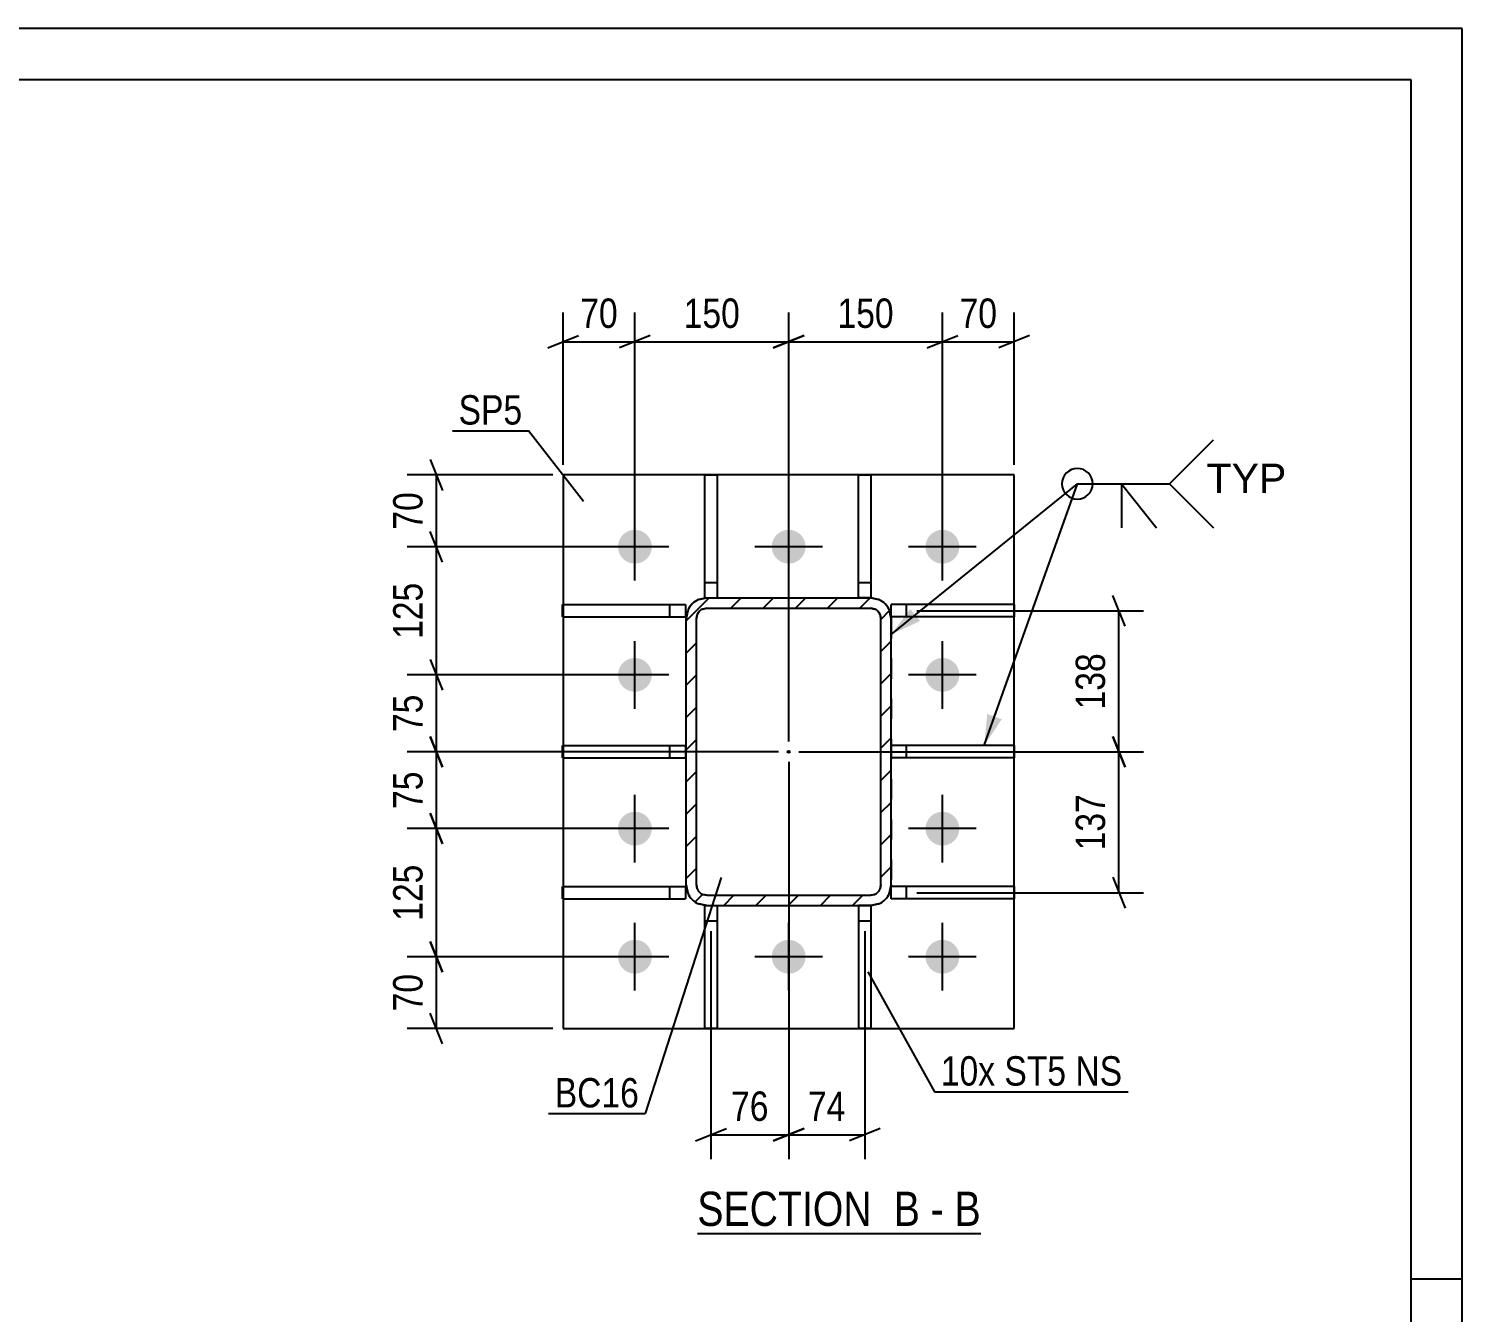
# Model space of a CAD drawing. Header units: millimetres. Extents: x -131 to 463, y -178 to 242.
# Drawn here: x 323.3 to 463.1, y 116.9 to 242.2 of the extents above; entities that cross this region are included whole.
import ezdxf

# ---------------------------------------------------------------- set-up
doc = ezdxf.new("R2010")
doc.units = ezdxf.units.MM
doc.linetypes.add('DXK_LINE_DOT2', pattern=[3.9198, 1.9599, -1.9599])
doc.linetypes.add('DXK_LINE_DOT3', pattern=[5.9187, 2.979, -0.9799, 0.9799, -0.9799])
doc.styles.add('Arial', font='ARIAL.TTF', dxfattribs={"height": 0.2})
doc.styles.add('Arial Narrow', font='ARIALN.TTF', dxfattribs={"height": 0.2})

# ---------------------------------------------------------------- blocks, each defined once
blk = doc.blocks.new('Unknown-284876763-1134')
at = {"color": 5, "linetype": 'Continuous'}
for p, q in [((463.1, 242.17), (-130.9, 242.17)), ((463.1, -177.83), (463.1, 242.17)), ((458.1, 237.17), (-125.9, 237.17)), ((458.1, -172.83), (458.1, 237.17)), ((463.1, 120.17), (458.1, 120.17))]:
    blk.add_line(p, q, dxfattribs=at)
blk = doc.blocks.new('Unknown-284876763-14 - 3011')
at = {"color": 6, "linetype": 'Continuous'}
blk.add_line((388.48, 124.62), (416.12, 124.62), dxfattribs=at)
at = {"color": 0, "linetype": 'Continuous'}
for points in [[(406.59, 125.37), (406.59, 128.87), (388.48, 128.87), (388.48, 125.37)], [(410.19, 125.37), (410.19, 128.87), (407.64, 128.87), (407.64, 125.37)], [(412.52, 125.37), (412.52, 128.87), (411.24, 128.87), (411.24, 125.37)], [(416.12, 125.37), (416.12, 128.87), (413.57, 128.87), (413.57, 125.37)]]:
    blk.add_wipeout(points, dxfattribs=at)
at = {"color": 7, "linetype": 'Continuous', "style": 'Arial Narrow'}
for s, p in [('SECTION ', (388.48, 125.37)), ('B', (407.64, 125.37)), ('B', (413.57, 125.37)), ('-', (411.24, 125.37))]:
    blk.add_text(s, height=3.34, dxfattribs=at).set_placement(p)
blk = doc.blocks.new('Bolt-284876763-3146 - 3011')
at = {"linetype": 'Continuous'}
for points in [[(380.74, 191.63, -1), (384.04, 191.63, -1)], [(395.74, 191.63, -1), (399.04, 191.63, -1)], [(410.74, 191.63, -1), (414.04, 191.63, -1)], [(380.74, 179.13, -1), (384.04, 179.13, -1)], [(410.74, 179.13, -1), (414.04, 179.13, -1)], [(380.74, 164.13, -1), (384.04, 164.13, -1)], [(410.74, 164.13, -1), (414.04, 164.13, -1)], [(380.74, 151.63, -1), (384.04, 151.63, -1)], [(395.74, 151.63, -1), (399.04, 151.63, -1)], [(410.74, 151.63, -1), (414.04, 151.63, -1)]]:
    blk.add_hatch(color=1, dxfattribs=at).paths.add_polyline_path(points)
at = {"color": 1, "linetype": 'Continuous'}
for p, q in [((382.39, 188.33), (382.39, 194.93)), ((397.39, 188.33), (397.39, 194.93)), ((412.39, 188.33), (412.39, 194.93)), ((385.69, 191.63), (379.09, 191.63)), ((400.69, 191.63), (394.09, 191.63)), ((415.69, 191.63), (409.09, 191.63)), ((382.39, 175.83), (382.39, 182.43)), ((412.39, 175.83), (412.39, 182.43)), ((385.69, 179.13), (379.09, 179.13)), ((415.69, 179.13), (409.09, 179.13)), ((382.39, 160.83), (382.39, 167.43)), ((412.39, 160.83), (412.39, 167.43)), ((385.69, 164.13), (379.09, 164.13)), ((415.69, 164.13), (409.09, 164.13)), ((382.39, 148.33), (382.39, 154.93)), ((397.39, 148.33), (397.39, 154.93)), ((412.39, 148.33), (412.39, 154.93)), ((385.69, 151.63), (379.09, 151.63)), ((400.69, 151.63), (394.09, 151.63)), ((415.69, 151.63), (409.09, 151.63))]:
    blk.add_line(p, q, dxfattribs=at)
blk = doc.blocks.new('Part-284876763-3082 - 3011')
at = {"linetype": 'Continuous'}
h = blk.add_hatch(dxfattribs=at)
h.set_pattern_fill('', scale=0.7, style=0, pattern_type=0)
h.set_pattern_definition([(45, (407.2386, 185.393), (-1.57154, 1.57154), [])])
h.paths.add_polyline_path([(407.39, 184.63), (407.24, 185.39), (406.81, 186.04), (406.16, 186.48), (405.39, 186.63), (389.39, 186.63), (388.63, 186.48), (387.98, 186.04), (387.54, 185.39), (387.39, 184.63), (387.39, 158.63), (387.54, 157.86), (387.98, 157.21), (388.63, 156.78), (389.39, 156.63), (405.39, 156.63), (406.16, 156.78), (406.81, 157.21), (407.24, 157.86), (407.39, 158.63)])
h.paths.add_polyline_path([(406.31, 158.24), (406.1, 157.92), (405.77, 157.7), (405.39, 157.63), (389.39, 157.63), (389.01, 157.7), (388.68, 157.92), (388.47, 158.24), (388.39, 158.63), (388.39, 184.63), (388.47, 185.01), (388.68, 185.33), (389.01, 185.55), (389.39, 185.63), (405.39, 185.63), (405.77, 185.55), (406.1, 185.33), (406.31, 185.01), (406.39, 184.63), (406.39, 158.63)])
blk.add_hatch(color=246, dxfattribs=at).paths.add_polyline_path([(397.39, 171.53, -1), (397.39, 171.73, -1)])
at = {"color": 7, "linetype": 'DXK_LINE_DOT2'}
for p, q in [((388.63, 186.48), (389.39, 186.63)), ((389.39, 186.63), (405.39, 186.63)), ((405.39, 186.63), (406.16, 186.48)), ((387.39, 184.63), (387.54, 185.39)), ((387.39, 158.63), (387.39, 184.63)), ((388.47, 185.01), (388.39, 184.63)), ((388.39, 158.63), (388.39, 184.63)), ((389.39, 185.63), (389.01, 185.55)), ((389.39, 185.63), (405.39, 185.63)), ((405.77, 185.55), (405.39, 185.63)), ((406.39, 184.63), (406.31, 185.01)), ((406.39, 158.63), (406.39, 184.63)), ((407.24, 185.39), (407.39, 184.63)), ((407.39, 184.63), (407.39, 158.63)), ((387.54, 157.86), (387.39, 158.63)), ((388.39, 158.63), (388.47, 158.24)), ((406.31, 158.24), (406.39, 158.63)), ((407.39, 158.63), (407.24, 157.86)), ((389.39, 156.63), (388.63, 156.78)), ((389.01, 157.7), (389.39, 157.63)), ((389.39, 157.63), (405.39, 157.63)), ((405.39, 157.63), (405.77, 157.7)), ((406.16, 156.78), (405.39, 156.63)), ((389.39, 156.63), (405.39, 156.63))]:
    blk.add_line(p, q, dxfattribs=at)
at = {"color": 2, "linetype": 'Continuous'}
for p, q in [((389.39, 186.63), (388.63, 186.48)), ((389.39, 186.63), (405.39, 186.63)), ((406.16, 186.48), (405.39, 186.63)), ((387.54, 185.39), (387.39, 184.63)), ((387.39, 158.63), (387.39, 184.63)), ((388.39, 184.63), (388.47, 185.01)), ((388.39, 158.63), (388.39, 184.63)), ((389.01, 185.55), (389.39, 185.63)), ((389.39, 185.63), (405.39, 185.63)), ((405.39, 185.63), (405.77, 185.55)), ((406.31, 185.01), (406.39, 184.63)), ((406.39, 158.63), (406.39, 184.63)), ((407.39, 184.63), (407.24, 185.39)), ((407.39, 158.63), (407.39, 184.63)), ((387.39, 158.63), (387.54, 157.86)), ((388.47, 158.24), (388.39, 158.63)), ((406.39, 158.63), (406.31, 158.24)), ((407.24, 157.86), (407.39, 158.63)), ((388.63, 156.78), (389.39, 156.63)), ((389.39, 157.63), (389.01, 157.7)), ((389.39, 157.63), (405.39, 157.63)), ((405.77, 157.7), (405.39, 157.63)), ((405.39, 156.63), (406.16, 156.78)), ((389.39, 156.63), (405.39, 156.63))]:
    blk.add_line(p, q, dxfattribs=at)
at = {"color": 7, "linetype": 'DXK_LINE_DOT3'}
blk.add_line((397.39, 171.63), (397.39, 171.63), dxfattribs=at)
at = {"color": 246, "linetype": 'DXK_LINE_DOT2'}
blk.add_line((397.39, 171.63), (397.39, 171.63), dxfattribs=at)
at = {"color": 246, "linetype": 'Continuous'}
blk.add_circle((397.39, 171.63), 0.1, dxfattribs=at)
at = {"color": 7, "linetype": 'DXK_LINE_DOT2'}
for centre, radius, start, end in [((389.39, 184.63), 2, 112.5, 157.5), ((405.39, 184.63), 2, 22.5, 67.5), ((389.39, 184.63), 1, 112.5, 157.5), ((405.39, 184.63), 1, 22.5, 67.5), ((389.39, 158.63), 1, 202.5, 247.5), ((405.39, 158.63), 1, 292.5, 337.5), ((389.39, 158.63), 2, 202.5, 247.5), ((405.39, 158.63), 2, 292.5, 337.5)]:
    blk.add_arc(centre, radius, start, end, dxfattribs=at)
at = {"color": 2, "linetype": 'Continuous'}
for centre, radius, start, end in [((389.39, 184.63), 2, 112.5, 157.5), ((405.39, 184.63), 2, 22.5, 67.5), ((389.39, 184.63), 1, 112.5, 157.5), ((405.39, 184.63), 1, 22.5, 67.5), ((389.39, 158.63), 1, 202.5, 247.5), ((405.39, 158.63), 1, 292.5, 337.5), ((389.39, 158.63), 2, 202.5, 247.5), ((405.39, 158.63), 2, 292.5, 337.5)]:
    blk.add_arc(centre, radius, start, end, dxfattribs=at)
blk = doc.blocks.new('Part-284876763-3104 - 3011')
at = {"color": 2, "linetype": 'Continuous'}
for p, q in [((375.31, 184.78), (375.31, 185.98)), ((375.31, 185.98), (387.31, 185.98)), ((375.31, 184.78), (387.31, 184.78)), ((387.31, 185.98), (387.31, 184.78))]:
    blk.add_line(p, q, dxfattribs=at)
at = {"color": 7, "linetype": 'DXK_LINE_DOT2'}
blk.add_line((385.81, 184.78), (385.81, 185.98), dxfattribs=at)
blk = doc.blocks.new('Part-284876763-3144 - 3011')
at = {"color": 2, "linetype": 'Continuous'}
for p, q in [((389.21, 186.63), (389.21, 198.63)), ((389.21, 198.63), (390.41, 198.63)), ((390.41, 198.63), (390.41, 186.63)), ((389.21, 186.63), (389.39, 186.63))]:
    blk.add_line(p, q, dxfattribs=at)
at = {"color": 7, "linetype": 'DXK_LINE_DOT2'}
for p, q in [((389.21, 188.13), (390.41, 188.13)), ((389.39, 186.63), (390.41, 186.63))]:
    blk.add_line(p, q, dxfattribs=at)
blk = doc.blocks.new('Part-284876763-3061 - 3011')
at = {"color": 2, "linetype": 'Continuous'}
for p, q in [((375.39, 198.63), (375.39, 185.98)), ((419.39, 198.63), (375.39, 198.63)), ((419.39, 144.63), (419.39, 198.63)), ((375.39, 184.78), (375.39, 172.23)), ((375.39, 171.03), (375.39, 158.48)), ((375.39, 157.28), (375.39, 144.63)), ((375.39, 144.63), (419.39, 144.63))]:
    blk.add_line(p, q, dxfattribs=at)
at = {"color": 7, "linetype": 'DXK_LINE_DOT2'}
for p, q in [((375.39, 185.98), (375.39, 184.78)), ((375.39, 172.23), (375.39, 171.03)), ((375.39, 158.48), (375.39, 157.28))]:
    blk.add_line(p, q, dxfattribs=at)
blk = doc.blocks.new('Part-284876763-3099 - 3011')
at = {"color": 2, "linetype": 'Continuous'}
for p, q in [((375.31, 171.03), (375.31, 172.23)), ((375.31, 172.23), (387.31, 172.23)), ((387.31, 172.23), (387.31, 171.03)), ((375.31, 171.03), (387.31, 171.03))]:
    blk.add_line(p, q, dxfattribs=at)
at = {"color": 7, "linetype": 'DXK_LINE_DOT2'}
blk.add_line((385.81, 171.03), (385.81, 172.23), dxfattribs=at)
blk = doc.blocks.new('Part-284876763-3109 - 3011')
at = {"color": 2, "linetype": 'Continuous'}
for p, q in [((375.31, 157.28), (375.31, 158.48)), ((375.31, 158.48), (387.31, 158.48)), ((387.31, 158.48), (387.31, 157.28)), ((375.31, 157.28), (387.31, 157.28))]:
    blk.add_line(p, q, dxfattribs=at)
at = {"color": 7, "linetype": 'DXK_LINE_DOT2'}
blk.add_line((385.81, 157.28), (385.81, 158.48), dxfattribs=at)
blk = doc.blocks.new('Part-284876763-3114 - 3011')
at = {"color": 2, "linetype": 'Continuous'}
for p, q in [((419.39, 172.23), (407.39, 172.23)), ((419.39, 172.23), (419.39, 171.03)), ((419.39, 171.03), (407.39, 171.03))]:
    blk.add_line(p, q, dxfattribs=at)
at = {"color": 7, "linetype": 'DXK_LINE_DOT2'}
for p, q in [((407.39, 172.23), (407.39, 171.03)), ((408.89, 171.03), (408.89, 172.23))]:
    blk.add_line(p, q, dxfattribs=at)
blk = doc.blocks.new('Part-284876763-3119 - 3011')
at = {"color": 2, "linetype": 'Continuous'}
for p, q in [((419.39, 185.98), (407.39, 185.98)), ((407.39, 184.78), (407.39, 185.98)), ((419.39, 184.78), (407.39, 184.78)), ((419.39, 185.98), (419.39, 184.78))]:
    blk.add_line(p, q, dxfattribs=at)
at = {"color": 7, "linetype": 'DXK_LINE_DOT2'}
blk.add_line((408.89, 184.78), (408.89, 185.98), dxfattribs=at)
blk = doc.blocks.new('Part-284876763-3124 - 3011')
at = {"color": 2, "linetype": 'Continuous'}
for p, q in [((419.39, 158.48), (407.39, 158.48)), ((407.39, 157.28), (407.39, 158.48)), ((419.39, 158.48), (419.39, 157.28)), ((419.39, 157.28), (407.39, 157.28))]:
    blk.add_line(p, q, dxfattribs=at)
at = {"color": 7, "linetype": 'DXK_LINE_DOT2'}
blk.add_line((408.89, 157.28), (408.89, 158.48), dxfattribs=at)
blk = doc.blocks.new('Part-284876763-3129 - 3011')
at = {"color": 2, "linetype": 'Continuous'}
for p, q in [((404.21, 156.63), (404.21, 144.63)), ((405.39, 156.63), (405.41, 156.63)), ((405.41, 156.63), (405.41, 144.63)), ((405.41, 144.63), (404.21, 144.63))]:
    blk.add_line(p, q, dxfattribs=at)
at = {"color": 7, "linetype": 'DXK_LINE_DOT2'}
for p, q in [((405.41, 156.63), (404.21, 156.63)), ((404.21, 155.13), (405.41, 155.13))]:
    blk.add_line(p, q, dxfattribs=at)
blk = doc.blocks.new('Part-284876763-3134 - 3011')
at = {"color": 2, "linetype": 'Continuous'}
for p, q in [((389.21, 144.63), (389.21, 156.63)), ((389.21, 156.63), (389.39, 156.63)), ((390.41, 156.63), (390.41, 144.63)), ((390.41, 144.63), (389.21, 144.63))]:
    blk.add_line(p, q, dxfattribs=at)
at = {"color": 7, "linetype": 'DXK_LINE_DOT2'}
for p, q in [((389.39, 156.63), (390.41, 156.63)), ((389.21, 155.13), (390.41, 155.13))]:
    blk.add_line(p, q, dxfattribs=at)
blk = doc.blocks.new('Part-284876763-3139 - 3011')
at = {"color": 2, "linetype": 'Continuous'}
for p, q in [((404.21, 186.63), (404.21, 198.63)), ((404.21, 198.63), (405.41, 198.63)), ((405.41, 198.63), (405.41, 186.63)), ((405.41, 186.63), (405.39, 186.63))]:
    blk.add_line(p, q, dxfattribs=at)
at = {"color": 7, "linetype": 'DXK_LINE_DOT2'}
for p, q in [((404.21, 188.13), (405.41, 188.13)), ((405.41, 186.63), (404.21, 186.63))]:
    blk.add_line(p, q, dxfattribs=at)
blk = doc.blocks.new('StraightDimension-284876763-3155 - 3011')
at = {"color": 7, "linetype": 'Continuous'}
for p, q in [((430.2, 170.13), (429, 173.13)), ((398.39, 171.63), (432, 171.63)), ((429.6, 157.88), (429.6, 171.63)), ((429, 159.38), (430.2, 156.38)), ((409.89, 157.88), (432, 157.88))]:
    blk.add_line(p, q, dxfattribs=at)
at = {"color": 0}
blk.add_wipeout([(428.85, 168.1), (424.65, 168.1), (424.65, 161.41), (428.85, 161.41)], dxfattribs=at)
at = {"color": 3, "style": 'Arial Narrow'}
blk.add_text('137', height=2.863, rotation=90.0002, dxfattribs=at).set_placement((428.25, 162.01))
blk = doc.blocks.new('StraightDimension-284876763-3162 - 3011')
at = {"color": 7, "linetype": 'Continuous'}
for p, q in [((430.2, 183.88), (429, 186.88)), ((409.89, 185.38), (432, 185.38)), ((429.6, 171.63), (429.6, 185.38)), ((429, 173.13), (430.2, 170.13)), ((398.39, 171.63), (432, 171.63))]:
    blk.add_line(p, q, dxfattribs=at)
at = {"color": 0}
blk.add_wipeout([(428.85, 181.85), (424.65, 181.85), (424.65, 175.16), (428.85, 175.16)], dxfattribs=at)
at = {"color": 3, "style": 'Arial Narrow'}
blk.add_text('138', height=2.863, rotation=90.0002, dxfattribs=at).set_placement((428.25, 175.76))
blk = doc.blocks.new('StraightDimension-284876763-3170 - 3011')
at = {"color": 7, "linetype": 'Continuous'}
for p, q in [((397.39, 170.63), (397.39, 131.87)), ((389.81, 154.13), (389.81, 131.87)), ((388.31, 133.67), (391.31, 134.87)), ((389.81, 134.27), (397.39, 134.27)), ((398.89, 134.87), (395.89, 133.67))]:
    blk.add_line(p, q, dxfattribs=at)
at = {"color": 0}
blk.add_wipeout([(396.03, 135.02), (396.03, 139.22), (391.17, 139.22), (391.17, 135.02)], dxfattribs=at)
at = {"color": 3, "style": 'Arial Narrow'}
blk.add_text('76', height=2.863, dxfattribs=at).set_placement((391.77, 135.62))
blk = doc.blocks.new('StraightDimension-284876763-3177 - 3011')
at = {"color": 7, "linetype": 'Continuous'}
for p, q in [((397.39, 170.63), (397.39, 131.87)), ((404.81, 154.13), (404.81, 131.87)), ((395.89, 133.67), (398.89, 134.87)), ((397.39, 134.27), (404.81, 134.27)), ((406.31, 134.87), (403.31, 133.67))]:
    blk.add_line(p, q, dxfattribs=at)
at = {"color": 0}
blk.add_wipeout([(403.53, 135.02), (403.53, 139.22), (398.67, 139.22), (398.67, 135.02)], dxfattribs=at)
at = {"color": 3, "style": 'Arial Narrow'}
blk.add_text('74', height=2.863, dxfattribs=at).set_placement((399.27, 135.62))
blk = doc.blocks.new('StraightDimension-284876763-3265 - 3011')
at = {"color": 7, "linetype": 'Continuous'}
for p, q in [((382.39, 192.63), (382.39, 214.48)), ((397.39, 172.63), (397.39, 214.48)), ((383.89, 212.23), (380.89, 211.03)), ((382.39, 211.63), (397.39, 211.63)), ((395.89, 211.03), (398.89, 212.23))]:
    blk.add_line(p, q, dxfattribs=at)
at = {"color": 0}
blk.add_wipeout([(393.23, 212.38), (393.23, 216.58), (386.55, 216.58), (386.55, 212.38)], dxfattribs=at)
at = {"color": 3, "style": 'Arial Narrow'}
blk.add_text('150', height=2.863, dxfattribs=at).set_placement((387.15, 212.98))
blk = doc.blocks.new('StraightDimension-284876763-3276 - 3011')
at = {"color": 7, "linetype": 'Continuous'}
for p, q in [((397.39, 172.63), (397.39, 214.48)), ((412.39, 192.63), (412.39, 214.48)), ((398.89, 212.23), (395.89, 211.03)), ((397.39, 211.63), (412.39, 211.63)), ((410.89, 211.03), (413.89, 212.23))]:
    blk.add_line(p, q, dxfattribs=at)
at = {"color": 0}
blk.add_wipeout([(408.23, 212.38), (408.23, 216.58), (401.55, 216.58), (401.55, 212.38)], dxfattribs=at)
at = {"color": 3, "style": 'Arial Narrow'}
blk.add_text('150', height=2.863, dxfattribs=at).set_placement((402.15, 212.98))
blk = doc.blocks.new('StraightDimension-284876763-3287 - 3011')
at = {"color": 7, "linetype": 'Continuous'}
for p, q in [((412.39, 192.63), (412.39, 214.48)), ((419.39, 199.63), (419.39, 214.48)), ((410.89, 211.03), (413.89, 212.23)), ((412.39, 211.63), (419.39, 211.63)), ((420.89, 212.23), (417.89, 211.03))]:
    blk.add_line(p, q, dxfattribs=at)
at = {"color": 0}
blk.add_wipeout([(418.32, 212.38), (418.32, 216.58), (413.46, 216.58), (413.46, 212.38)], dxfattribs=at)
at = {"color": 3, "style": 'Arial Narrow'}
blk.add_text('70', height=2.863, dxfattribs=at).set_placement((414.06, 212.98))
blk = doc.blocks.new('StraightDimension-284876763-3297 - 3011')
at = {"color": 7, "linetype": 'Continuous'}
for p, q in [((375.39, 199.63), (375.39, 214.48)), ((382.39, 192.63), (382.39, 214.48)), ((373.89, 211.03), (376.89, 212.23)), ((375.39, 211.63), (382.39, 211.63)), ((383.89, 212.23), (380.89, 211.03))]:
    blk.add_line(p, q, dxfattribs=at)
at = {"color": 0}
blk.add_wipeout([(381.32, 212.38), (381.32, 216.58), (376.46, 216.58), (376.46, 212.38)], dxfattribs=at)
at = {"color": 3, "style": 'Arial Narrow'}
blk.add_text('70', height=2.863, dxfattribs=at).set_placement((377.06, 212.98))
blk = doc.blocks.new('StraightDimension-284876763-8080 - 3011')
at = {"color": 7, "linetype": 'Continuous'}
for p, q in [((362.42, 200.13), (363.62, 197.13)), ((374.39, 198.63), (360.17, 198.63)), ((363.02, 191.63), (363.02, 198.63)), ((363.62, 190.13), (362.42, 193.13)), ((381.39, 191.63), (360.17, 191.63))]:
    blk.add_line(p, q, dxfattribs=at)
at = {"color": 0}
blk.add_wipeout([(362.27, 197.56), (358.07, 197.56), (358.07, 192.7), (362.27, 192.7)], dxfattribs=at)
at = {"color": 3, "style": 'Arial Narrow'}
blk.add_text('70', height=2.863, rotation=90.0002, dxfattribs=at).set_placement((361.67, 193.3))
blk = doc.blocks.new('StraightDimension-284876763-8081 - 3011')
at = {"color": 7, "linetype": 'Continuous'}
for p, q in [((363.62, 190.13), (362.42, 193.13)), ((381.39, 191.63), (360.17, 191.63)), ((363.02, 179.13), (363.02, 191.63)), ((362.42, 180.63), (363.62, 177.63)), ((381.39, 179.13), (360.17, 179.13))]:
    blk.add_line(p, q, dxfattribs=at)
at = {"color": 0}
blk.add_wipeout([(362.27, 188.72), (358.07, 188.72), (358.07, 182.04), (362.27, 182.04)], dxfattribs=at)
at = {"color": 3, "style": 'Arial Narrow'}
blk.add_text('125', height=2.863, rotation=90.0002, dxfattribs=at).set_placement((361.67, 182.64))
blk = doc.blocks.new('StraightDimension-284876763-8082 - 3011')
at = {"color": 7, "linetype": 'Continuous'}
for p, q in [((362.42, 180.63), (363.62, 177.63)), ((381.39, 179.13), (360.17, 179.13)), ((363.02, 171.63), (363.02, 179.13)), ((363.62, 170.13), (362.42, 173.13)), ((396.39, 171.63), (360.17, 171.63))]:
    blk.add_line(p, q, dxfattribs=at)
at = {"color": 0}
blk.add_wipeout([(362.27, 177.81), (358.07, 177.81), (358.07, 172.95), (362.27, 172.95)], dxfattribs=at)
at = {"color": 3, "style": 'Arial Narrow'}
blk.add_text('75', height=2.863, rotation=90.0002, dxfattribs=at).set_placement((361.67, 173.55))
blk = doc.blocks.new('StraightDimension-284876763-8083 - 3011')
at = {"color": 7, "linetype": 'Continuous'}
for p, q in [((362.42, 173.13), (363.62, 170.13)), ((396.39, 171.63), (360.17, 171.63)), ((363.02, 164.13), (363.02, 171.63)), ((363.62, 162.63), (362.42, 165.63)), ((381.39, 164.13), (360.17, 164.13))]:
    blk.add_line(p, q, dxfattribs=at)
at = {"color": 0}
blk.add_wipeout([(362.27, 170.31), (358.07, 170.31), (358.07, 165.45), (362.27, 165.45)], dxfattribs=at)
at = {"color": 3, "style": 'Arial Narrow'}
blk.add_text('75', height=2.863, rotation=90.0002, dxfattribs=at).set_placement((361.67, 166.05))
blk = doc.blocks.new('StraightDimension-284876763-8084 - 3011')
at = {"color": 7, "linetype": 'Continuous'}
for p, q in [((362.42, 165.63), (363.62, 162.63)), ((381.39, 164.13), (360.17, 164.13)), ((363.02, 151.63), (363.02, 164.13)), ((363.62, 150.13), (362.42, 153.13)), ((381.39, 151.63), (360.17, 151.63))]:
    blk.add_line(p, q, dxfattribs=at)
at = {"color": 0}
blk.add_wipeout([(362.27, 161.22), (358.07, 161.22), (358.07, 154.54), (362.27, 154.54)], dxfattribs=at)
at = {"color": 3, "style": 'Arial Narrow'}
blk.add_text('125', height=2.863, rotation=90.0002, dxfattribs=at).set_placement((361.67, 155.14))
blk = doc.blocks.new('StraightDimension-284876763-8085 - 3011')
at = {"color": 7, "linetype": 'Continuous'}
for p, q in [((362.42, 153.13), (363.62, 150.13)), ((381.39, 151.63), (360.17, 151.63)), ((363.02, 144.63), (363.02, 151.63)), ((363.62, 143.13), (362.42, 146.13)), ((374.39, 144.63), (360.17, 144.63))]:
    blk.add_line(p, q, dxfattribs=at)
at = {"color": 0}
blk.add_wipeout([(362.27, 150.56), (358.07, 150.56), (358.07, 145.7), (362.27, 145.7)], dxfattribs=at)
at = {"color": 3, "style": 'Arial Narrow'}
blk.add_text('70', height=2.863, rotation=90.0002, dxfattribs=at).set_placement((361.67, 146.3))
blk = doc.blocks.new('Mark-284876763-3078 - 3011')
at = {"color": 0}
blk.add_wipeout([(382.79, 136.93), (382.79, 139.93), (374.57, 139.93), (374.57, 136.93)], dxfattribs=at)
blk.add_wipeout([(382.79, 136.93), (382.79, 139.93), (374.57, 139.93), (374.57, 136.93)], dxfattribs=at)
at = {"color": 30, "linetype": 'Continuous'}
for p in [(390.8, 159.37), (373.97, 136.33)]:
    blk.add_line(p, (383.39, 136.33), dxfattribs=at)
at = {"color": 3, "style": 'Arial Narrow'}
blk.add_text('BC16', height=2.863, dxfattribs=at).set_placement((374.57, 136.93))
blk = doc.blocks.new('Mark-284876763-3057 - 3011')
at = {"color": 0}
blk.add_wipeout([(371.4, 203.55), (371.4, 206.55), (365.19, 206.55), (365.19, 203.55)], dxfattribs=at)
blk.add_wipeout([(371.4, 203.55), (371.4, 206.55), (365.19, 206.55), (365.19, 203.55)], dxfattribs=at)
at = {"color": 30, "linetype": 'Continuous'}
for p in [(364.59, 202.95), (377.37, 196.03)]:
    blk.add_line(p, (372, 202.95), dxfattribs=at)
at = {"color": 3, "style": 'Arial Narrow'}
blk.add_text('SP5', height=2.863, dxfattribs=at).set_placement((365.19, 203.55))
blk = doc.blocks.new('MarkSet-284876763-3356 - 3011')
at = {"color": 0}
for points in [[(417.53, 139.06), (417.53, 142.06), (412.23, 142.06), (412.23, 139.06)], [(424.46, 139.06), (424.46, 142.06), (418.43, 142.06), (418.43, 139.06)], [(429.92, 139.06), (429.92, 142.06), (425.36, 142.06), (425.36, 139.06)]]:
    blk.add_wipeout(points, dxfattribs=at)
for points in [[(417.53, 139.06), (417.53, 142.06), (412.23, 142.06), (412.23, 139.06)], [(424.46, 139.06), (424.46, 142.06), (418.43, 142.06), (418.43, 139.06)], [(429.92, 139.06), (429.92, 142.06), (425.36, 142.06), (425.36, 139.06)]]:
    blk.add_wipeout(points, dxfattribs=at)
at = {"color": 30, "linetype": 'Continuous'}
for p, q in [((405.11, 150.15), (411.63, 138.46)), ((411.63, 138.46), (430.52, 138.46))]:
    blk.add_line(p, q, dxfattribs=at)
at = {"color": 3, "style": 'Arial Narrow'}
for s, p in [('10x', (412.23, 139.06)), ('ST5', (418.43, 139.06)), ('NS', (425.36, 139.06))]:
    blk.add_text(s, height=2.863, dxfattribs=at).set_placement(p)
blk = doc.blocks.new('WeldMark-284876763-3307 - 3011')
at = {"linetype": 'Continuous'}
for points in [[(410.2, 184.38), (407.39, 183.08), (409.25, 185.55)], [(418.17, 174.8), (416.46, 172.23), (416.76, 175.31)]]:
    blk.add_hatch(color=30, dxfattribs=at).paths.add_polyline_path(points)
at = {"color": 30, "linetype": 'Continuous'}
for p, q in [((407.39, 183.08), (425.55, 197.77)), ((416.46, 172.23), (425.55, 197.77)), ((425.55, 197.77), (434.55, 197.77))]:
    blk.add_line(p, q, dxfattribs=at)
at = {"color": 3, "linetype": 'Continuous'}
for q in [(433.27, 193.48), (429.84, 193.48)]:
    blk.add_line((429.84, 197.77), q, dxfattribs=at)
for start, end in [(90, 270), (270, 90)]:
    blk.add_arc((425.55, 197.77), 1.5, start, end, dxfattribs=at)
at = {"color": 0, "linetype": 'Continuous'}
blk.add_wipeout([(445.93, 196.87), (445.93, 199.87), (438.15, 199.87), (438.15, 196.87)], dxfattribs=at)
blk.add_wipeout([(445.93, 196.87), (445.93, 199.87), (438.15, 199.87), (438.15, 196.87)], dxfattribs=at)
at = {"color": 3, "linetype": 'Continuous'}
for q in [(438.84, 202.05), (438.84, 193.48)]:
    blk.add_line((434.55, 197.77), q, dxfattribs=at)
at = {"color": 3, "linetype": 'Continuous', "style": 'Arial'}
blk.add_text('TYP', height=2.865, dxfattribs=at).set_placement((438.15, 196.87))

msp = doc.modelspace()

# ---------------------------------------------------------------- block references
for name in ['Unknown-284876763-1134', 'Part-284876763-3061 - 3011', 'Part-284876763-3144 - 3011', 'Part-284876763-3139 - 3011', 'Bolt-284876763-3146 - 3011', 'Part-284876763-3082 - 3011', 'Part-284876763-3104 - 3011', 'Part-284876763-3119 - 3011', 'Part-284876763-3099 - 3011', 'Part-284876763-3114 - 3011', 'Part-284876763-3109 - 3011', 'Part-284876763-3124 - 3011', 'Part-284876763-3134 - 3011', 'Part-284876763-3129 - 3011']:
    msp.add_blockref(name, (0, 0))

# ---------------------------------------------------------------- next in the draw order: block references
for name in ['StraightDimension-284876763-3155 - 3011', 'Unknown-284876763-14 - 3011']:
    msp.add_blockref(name, (0, 0))

# ---------------------------------------------------------------- next in the draw order: block references
msp.add_blockref('StraightDimension-284876763-3162 - 3011', (0, 0))

# ---------------------------------------------------------------- next in the draw order: block references
for name in ['StraightDimension-284876763-3265 - 3011', 'StraightDimension-284876763-3170 - 3011']:
    msp.add_blockref(name, (0, 0))

# ---------------------------------------------------------------- next in the draw order: block references
for name in ['StraightDimension-284876763-3297 - 3011', 'StraightDimension-284876763-3276 - 3011', 'StraightDimension-284876763-3177 - 3011']:
    msp.add_blockref(name, (0, 0))

# ---------------------------------------------------------------- next in the draw order: block references
for name in ['StraightDimension-284876763-3287 - 3011', 'StraightDimension-284876763-8080 - 3011', 'MarkSet-284876763-3356 - 3011']:
    msp.add_blockref(name, (0, 0))

# ---------------------------------------------------------------- next in the draw order: block references
for name in ['Mark-284876763-3057 - 3011', 'WeldMark-284876763-3307 - 3011', 'StraightDimension-284876763-8081 - 3011']:
    msp.add_blockref(name, (0, 0))

# ---------------------------------------------------------------- next in the draw order: block references
msp.add_blockref('StraightDimension-284876763-8082 - 3011', (0, 0))

# ---------------------------------------------------------------- next in the draw order: block references
msp.add_blockref('StraightDimension-284876763-8083 - 3011', (0, 0))

# ---------------------------------------------------------------- next in the draw order: block references
msp.add_blockref('StraightDimension-284876763-8084 - 3011', (0, 0))

# ---------------------------------------------------------------- next in the draw order: block references
msp.add_blockref('StraightDimension-284876763-8085 - 3011', (0, 0))

# ---------------------------------------------------------------- next in the draw order: block references
msp.add_blockref('Mark-284876763-3078 - 3011', (0, 0))

doc.saveas('drawing.dxf')
